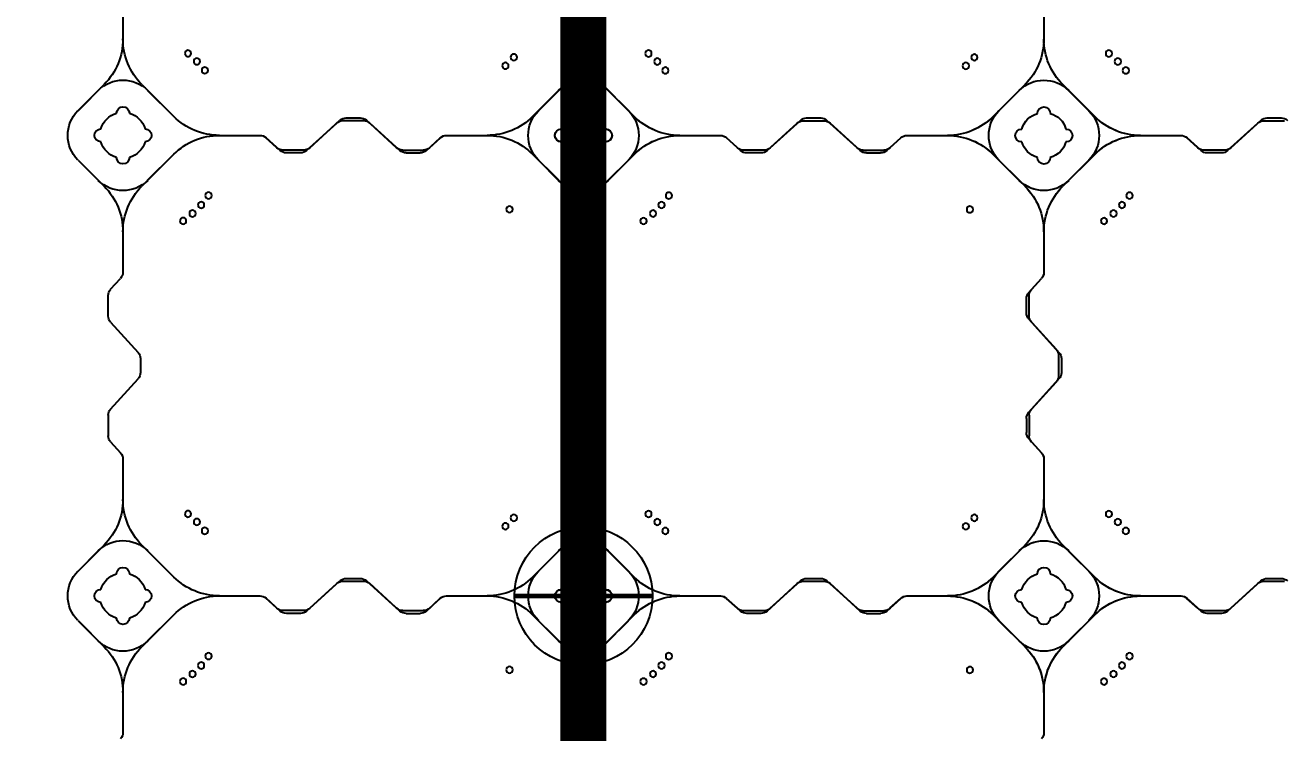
# Model space of a CAD drawing. Header units: millimetres. Extents: x -1612139 to -1260738, y 1141106 to 1536160.
# Drawn here: x -1324625 to -1323259, y 1264163 to 1264931 of the extents above; entities that cross this region are included whole.
import ezdxf

# ---------------------------------------------------------------- set-up
doc = ezdxf.new("R2010")
doc.units = ezdxf.units.MM
doc.header["$LTSCALE"] = 10
doc.layers.get('0').update_dxf_attribs({"linetype": 'CONTINUOUS'})
doc.layers.get('DEFPOINTS').update_dxf_attribs({"linetype": 'CONTINUOUS'})
doc.layers.add('W-FLOAT_BOWL浮筒', color=253, linetype='CONTINUOUS')
doc.styles.add('STANDARD_T3', font='simplex.shx', dxfattribs={"width": 0.7, "bigfont": 'gbcbig.shx'})
doc.dimstyles.new('W&&200', dxfattribs={"dimtxt": 700, "dimasz": 200, "dimexe": 500, "dimexo": 600, "dimgap": 200, "dimtad": 1, "dimdec": 0, "dimzin": 0, "dimdsep": 46, "dimtxsty": 'STANDARD_T3', "dimcen": 0.09, "dimclrd": 1, "dimclre": 1, "dimclrt": 7, "dimazin": 2, "dimtfac": 1, "dimtdec": 0, "dimtix": 1, "dimtmove": 2, "dimatfit": 3, "dimfxl": 100, "dimtolj": 1, "dimtzin": 0, "dimarcsym": 0})

# ---------------------------------------------------------------- blocks, each defined once
blk = doc.blocks.new('蓝色')
at = {"layer": 'W-FLOAT_BOWL浮筒', "color": 5}
for p, q in [((9006.3, -8394.9), (9006.3, -8351.1)), ((9506.3, -8394.9), (9506.3, -8350.9)), ((9506.3, -8394.9), (9506.3, -8351.1)), ((8957.5, -8472.8), (8985.8, -8444.5)), ((8957.5, -8472.7), (8979.4, -8450.8)), ((9061.6, -8479.1), (9026.8, -8444.4)), ((9033.2, -8450.8), (9061.5, -8479.1)), ((9451.1, -8479.1), (9485.8, -8444.4)), ((9479.5, -8450.8), (9451.2, -8479.1)), ((9457.5, -8472.8), (9485.8, -8444.5)), ((9457.5, -8472.7), (9479.4, -8450.8)), ((9561.6, -8479.1), (9526.8, -8444.4)), ((9555.2, -8472.8), (9526.8, -8444.5)), ((9533.2, -8450.8), (9555.2, -8472.7)), ((9533.2, -8450.8), (9561.5, -8479.1)), ((9173.5, -8486.2), (9161.6, -8497)), ((9177, -8483.2), (9161.8, -8497)), ((9202.5, -8483.6), (9180.2, -8483.6)), ((9199, -8480.6), (9183.7, -8480.6)), ((9205.7, -8483.2), (9238.5, -8513)), ((9209.2, -8486.2), (9242, -8516)), ((9303.5, -8486.2), (9270.7, -8516)), ((9307, -8483.2), (9274.2, -8513)), ((9310.2, -8483.6), (9332.5, -8483.6)), ((9313.7, -8480.6), (9329, -8480.6)), ((9335.7, -8483.2), (9350.9, -8497)), ((9339.2, -8486.2), (9351.1, -8497)), ((9673.5, -8486.2), (9661.6, -8497)), ((9677, -8483.2), (9661.8, -8497)), ((9702.5, -8483.6), (9680.2, -8483.6)), ((9699, -8480.6), (9683.7, -8480.6)), ((9705.7, -8483.2), (9738.5, -8513)), ((9709.2, -8486.2), (9742, -8516)), ((9110.9, -8499.6), (9155.1, -8499.6)), ((9110.9, -8499.6), (9154.9, -8499.6)), ((9357.6, -8499.6), (9401.6, -8499.6)), ((9357.8, -8499.6), (9401.6, -8499.6)), ((9610.9, -8499.6), (9655.1, -8499.6)), ((9610.9, -8499.6), (9654.9, -8499.6)), ((9026.8, -8554.9), (9061.6, -8520.1)), ((9033.2, -8548.4), (9061.5, -8520.1)), ((9245.2, -8515.6), (9267.5, -8515.6)), ((9248.7, -8518.6), (9264, -8518.6)), ((9485.8, -8554.9), (9451.1, -8520.1)), ((9479.5, -8548.4), (9451.2, -8520.1)), ((9526.8, -8554.9), (9561.6, -8520.1)), ((9533.2, -8548.4), (9561.5, -8520.1)), ((9745.2, -8515.6), (9767.5, -8515.6)), ((9748.7, -8518.6), (9764, -8518.6)), ((8979.4, -8548.4), (8957.5, -8526.5)), ((8957.5, -8526.5), (8985.8, -8554.8)), ((9479.4, -8548.4), (9457.5, -8526.5)), ((9457.5, -8526.5), (9485.8, -8554.8)), ((9555.2, -8526.5), (9526.8, -8554.8)), ((9555.2, -8526.5), (9533.2, -8548.4)), ((9006.3, -8648.2), (9006.3, -8604.2)), ((9506.3, -8648.4), (9506.3, -8604.2)), ((9506.3, -8648.2), (9506.3, -8604.2)), ((8992.9, -8666.8), (9003.7, -8654.9)), ((9489.9, -8670.3), (9503.7, -8655.1)), ((9492.9, -8666.8), (9503.7, -8654.9)), ((8990.3, -8695.8), (8990.3, -8673.5)), ((9487.3, -8692.3), (9487.3, -8677)), ((9490.3, -8695.8), (9490.3, -8673.5)), ((8992.9, -8702.5), (9022.7, -8735.3)), ((9489.9, -8699), (9519.7, -8731.8)), ((9492.9, -8702.5), (9522.7, -8735.3)), ((9522.3, -8760.8), (9522.3, -8738.5)), ((9025.3, -8757.3), (9025.3, -8742)), ((9525.3, -8757.3), (9525.3, -8742)), ((8992.9, -8796.8), (9022.7, -8764)), ((9492.9, -8796.8), (9522.7, -8764)), ((9489.9, -8800.3), (9519.7, -8767.5)), ((8990.3, -8803.5), (8990.3, -8825.8)), ((9487.3, -8807), (9487.3, -8822.3)), ((9490.3, -8803.5), (9490.3, -8825.8)), ((8992.9, -8832.5), (9003.7, -8844.4)), ((9489.9, -8829), (9503.7, -8844.2)), ((9492.9, -8832.5), (9503.7, -8844.4)), ((9006.3, -8894.9), (9006.3, -8851.1)), ((9506.3, -8894.9), (9506.3, -8850.9)), ((9506.3, -8894.9), (9506.3, -8851.1)), ((8957.5, -8972.8), (8985.8, -8944.5)), ((8957.5, -8972.7), (8979.4, -8950.8)), ((9061.6, -8979.1), (9026.8, -8944.4)), ((9033.2, -8950.8), (9061.5, -8979.1)), ((9451.1, -8979.1), (9485.8, -8944.4)), ((9479.5, -8950.8), (9451.2, -8979.1)), ((9457.5, -8972.8), (9485.8, -8944.5)), ((9457.5, -8972.7), (9479.4, -8950.8)), ((9561.6, -8979.1), (9526.8, -8944.4)), ((9555.2, -8972.8), (9526.8, -8944.5)), ((9533.2, -8950.8), (9555.2, -8972.7)), ((9533.2, -8950.8), (9561.5, -8979.1)), ((9177, -8983.2), (9161.8, -8997)), ((9202.5, -8983.6), (9180.2, -8983.6)), ((9199, -8980.6), (9183.7, -8980.6)), ((9205.7, -8983.2), (9238.5, -9013)), ((9307, -8983.2), (9274.2, -9013)), ((9310.2, -8983.6), (9332.5, -8983.6)), ((9313.7, -8980.6), (9329, -8980.6)), ((9335.7, -8983.2), (9350.9, -8997)), ((9677, -8983.2), (9661.8, -8997)), ((9702.5, -8983.6), (9680.2, -8983.6)), ((9699, -8980.6), (9683.7, -8980.6)), ((9705.7, -8983.2), (9738.5, -9013)), ((9173.5, -8986.2), (9161.6, -8997)), ((9209.2, -8986.2), (9242, -9016)), ((9303.5, -8986.2), (9270.7, -9016)), ((9339.2, -8986.2), (9351.1, -8997)), ((9673.5, -8986.2), (9661.6, -8997)), ((9709.2, -8986.2), (9742, -9016)), ((9110.9, -8999.6), (9155.1, -8999.6)), ((9110.9, -8999.6), (9154.9, -8999.6)), ((9357.6, -8999.6), (9401.6, -8999.6)), ((9357.8, -8999.6), (9401.6, -8999.6)), ((9610.9, -8999.6), (9655.1, -8999.6)), ((9610.9, -8999.6), (9654.9, -8999.6)), ((9026.8, -9054.9), (9061.6, -9020.1)), ((9033.2, -9048.4), (9061.5, -9020.1)), ((9245.2, -9015.6), (9267.5, -9015.6)), ((9248.7, -9018.6), (9264, -9018.6)), ((9485.8, -9054.9), (9451.1, -9020.1)), ((9479.5, -9048.4), (9451.2, -9020.1)), ((9526.8, -9054.9), (9561.6, -9020.1)), ((9533.2, -9048.4), (9561.5, -9020.1)), ((9745.2, -9015.6), (9767.5, -9015.6)), ((9748.7, -9018.6), (9764, -9018.6)), ((8979.4, -9048.4), (8957.5, -9026.5)), ((8957.5, -9026.5), (8985.8, -9054.8)), ((9479.4, -9048.4), (9457.5, -9026.5)), ((9457.5, -9026.5), (9485.8, -9054.8)), ((9555.2, -9026.5), (9526.8, -9054.8)), ((9555.2, -9026.5), (9533.2, -9048.4)), ((9006.3, -9148.2), (9006.3, -9104.2)), ((9506.3, -9148.4), (9506.3, -9104.2)), ((9506.3, -9148.2), (9506.3, -9104.2))]:
    blk.add_line(p, q, dxfattribs=at)
for centre in [(9071.6, -8406.7), (9081.9, -8414.9), (9571.6, -8406.7), (9581.9, -8414.9), (9091.1, -8424.1), (9426, -8419.3), (9591.1, -8424.1), (9099.2, -8434.3), (9599.2, -8434.3), (9095.3, -8570.2), (9421.6, -8575.2), (9595.3, -8570.2), (9076.9, -8588.6), (9086.6, -8579.9), (9430.8, -8584.4), (9576.9, -8588.6), (9586.6, -8579.9), (9071.6, -8906.7), (9571.6, -8906.7), (9081.9, -8914.9), (9426, -8919.3), (9581.9, -8914.9), (9091.1, -8924.1), (9591.1, -8924.1), (9099.2, -8934.3), (9599.2, -8934.3), (9095.3, -9070.2), (9595.3, -9070.2), (9086.6, -9079.9), (9421.6, -9075.2), (9430.8, -9084.4), (9586.6, -9079.9), (9076.9, -9088.6), (9576.9, -9088.6)]:
    blk.add_circle(centre, 3.5, dxfattribs=at)
for centre, radius, start, end in [((8996.3, -8351.1), 10, 0, 42.2737), ((9496.3, -8351.1), 10, 0, 42.2737), ((8936.3, -8395), 70, 315, 0), ((9076.3, -8394.9), 70, 180, 225), ((9436.3, -8394.9), 70, 315, 0), ((9436.3, -8395), 70, 315, 0), ((9576.3, -8394.9), 70, 180, 225), ((9576.3, -8395), 70, 180, 225), ((9006.3, -8477.7), 38, 45, 135), ((9506.3, -8477.7), 38, 45, 135), ((9506.4, -8477.7), 38, 45, 135), ((8984.4, -8499.6), 38, 135, 225), ((8984.4, -8499.7), 38, 135, 225), ((9006.3, -8499.6), 25, 106.2602, 163.7398), ((9006.3, -8499.6), 25, 106.2602, 163.7398), ((9006.3, -8475.6), 7, 0, 180), ((9006.3, -8475.6), 7, 0, 180), ((9006.3, -8499.6), 25, 16.2602, 73.7398), ((9006.3, -8499.6), 25, 16.2602, 73.7398), ((9111, -8429.6), 70, 225, 270), ((9111.1, -8429.6), 70, 225, 270), ((9401.6, -8429.6), 70, 270, 315), ((9401.7, -8429.6), 70, 270, 315), ((9484.4, -8499.6), 38, 135, 225), ((9484.4, -8499.7), 38, 135, 225), ((9506.3, -8499.6), 25, 106.2602, 163.7398), ((9506.3, -8499.6), 25, 106.2602, 163.7398), ((9506.3, -8499.6), 25, 106.2602, 163.7398), ((9506.3, -8499.6), 25, 106.2602, 163.7398), ((9506.3, -8475.6), 7, 0, 180), ((9506.3, -8475.6), 7, 0, 180), ((9506.3, -8475.6), 7, 0, 180), ((9506.3, -8475.6), 7, 0, 180), ((9506.3, -8499.6), 25, 16.2602, 73.7398), ((9506.3, -8499.6), 25, 16.2602, 73.7398), ((9506.3, -8499.6), 25, 16.2602, 73.7398), ((9506.3, -8499.6), 25, 16.2602, 73.7398), ((9528.3, -8499.6), 38, 315, 45), ((9528.3, -8499.7), 38, 315, 45), ((9611, -8429.6), 70, 225, 270), ((9611.1, -8429.6), 70, 225, 270), ((8982.3, -8499.6), 7, 90, 270), ((8982.3, -8499.6), 7, 90, 270), ((9030.3, -8499.6), 7, 270, 90), ((9030.3, -8499.6), 7, 270, 90), ((9180.2, -8493.6), 10, 90, 132.2737), ((9183.7, -8490.6), 10, 90, 132.2737), ((9199, -8490.6), 10, 47.7263, 90), ((9202.5, -8493.6), 10, 47.7263, 90), ((9310.2, -8493.6), 10, 90, 132.2737), ((9313.7, -8490.6), 10, 90, 132.2737), ((9329, -8490.6), 10, 47.7263, 90), ((9332.5, -8493.6), 10, 47.7263, 90), ((9482.3, -8499.6), 7, 90, 270), ((9482.3, -8499.6), 7, 90, 270), ((9482.3, -8499.6), 7, 90, 270), ((9482.3, -8499.6), 7, 90, 270), ((9530.3, -8499.6), 7, 270, 90), ((9530.3, -8499.6), 7, 270, 90), ((9530.3, -8499.6), 7, 270, 90), ((9530.3, -8499.6), 7, 270, 90), ((9680.2, -8493.6), 10, 90, 132.2737), ((9683.7, -8490.6), 10, 90, 132.2737), ((9699, -8490.6), 10, 47.7263, 90), ((9702.5, -8493.6), 10, 47.7263, 90), ((9006.3, -8499.6), 25, 196.2602, 253.7398), ((9006.3, -8499.6), 25, 196.2602, 253.7398), ((9006.3, -8499.6), 25, 286.2602, 343.7398), ((9006.3, -8499.6), 25, 286.2602, 343.7398), ((9111, -8569.6), 70, 90, 135), ((9111.1, -8569.6), 70, 90, 135), ((9154.9, -8489.6), 10, 270, 312.2737), ((9155.1, -8489.6), 10, 270, 312.2737), ((9357.6, -8489.6), 10, 227.7263, 270), ((9357.8, -8489.6), 10, 227.7263, 270), ((9401.6, -8569.6), 70, 45, 90), ((9401.7, -8569.6), 70, 45, 90), ((9506.3, -8499.6), 25, 196.2602, 253.7398), ((9506.3, -8499.6), 25, 196.2602, 253.7398), ((9506.3, -8499.6), 25, 196.2602, 253.7398), ((9506.3, -8499.6), 25, 196.2602, 253.7398), ((9506.3, -8499.6), 25, 286.2602, 343.7398), ((9506.3, -8499.6), 25, 286.2602, 343.7398), ((9506.3, -8499.6), 25, 286.2602, 343.7398), ((9506.3, -8499.6), 25, 286.2602, 343.7398), ((9611, -8569.6), 70, 90, 135), ((9611.1, -8569.6), 70, 90, 135), ((9654.9, -8489.6), 10, 270, 312.2737), ((9655.1, -8489.6), 10, 270, 312.2737), ((9245.2, -8505.6), 10, 227.7263, 270), ((9248.7, -8508.6), 10, 227.7263, 270), ((9264, -8508.6), 10, 270, 312.2737), ((9267.5, -8505.6), 10, 270, 312.2737), ((9745.2, -8505.6), 10, 227.7263, 270), ((9748.7, -8508.6), 10, 227.7263, 270), ((9764, -8508.6), 10, 270, 312.2737), ((9006.3, -8523.6), 7, 180, 0), ((9006.3, -8523.6), 7, 180, 0), ((9506.3, -8523.6), 7, 180, 0), ((9506.3, -8523.6), 7, 180, 0), ((9506.3, -8523.6), 7, 180, 0), ((9506.3, -8523.6), 7, 180, 0), ((9006.3, -8521.6), 38, 225, 315), ((8936.3, -8604.3), 70, 0, 45), ((9076.3, -8604.3), 70, 135, 180), ((9506.3, -8521.6), 38, 225, 315), ((9506.4, -8521.6), 38, 225, 315), ((9436.3, -8604.3), 70, 0, 45), ((9436.3, -8604.3), 70, 0, 45), ((9576.3, -8604.3), 70, 135, 180), ((9576.3, -8604.3), 70, 135, 180), ((8996.3, -8648.2), 10, 317.7263, 0), ((9496.3, -8648.2), 10, 317.7263, 0), ((9496.3, -8648.4), 10, 317.7263, 0), ((9000.3, -8673.5), 10, 137.7263, 180), ((9497.3, -8677), 10, 137.7263, 180), ((9500.3, -8673.5), 10, 137.7263, 180), ((9000.3, -8695.8), 10, 180, 222.2737), ((9497.3, -8692.3), 10, 180, 222.2737), ((9500.3, -8695.8), 10, 180, 222.2737), ((9015.3, -8742), 10, 0, 42.2737), ((9512.3, -8738.5), 10, 0, 42.2737), ((9515.3, -8742), 10, 0, 42.2737), ((9015.3, -8757.3), 10, 317.7263, 0), ((9512.3, -8760.8), 10, 317.7263, 0), ((9515.3, -8757.3), 10, 317.7263, 0), ((9000.3, -8803.5), 10, 137.7263, 180), ((9497.3, -8807), 10, 137.7263, 180), ((9500.3, -8803.5), 10, 137.7263, 180), ((9000.3, -8825.8), 10, 180, 222.2737), ((9497.3, -8822.3), 10, 180, 222.2737), ((9500.3, -8825.8), 10, 180, 222.2737), ((8996.3, -8851.1), 10, 0, 42.2737), ((9496.3, -8850.9), 10, 0, 42.2737), ((9496.3, -8851.1), 10, 0, 42.2737), ((8936.3, -8895), 70, 315, 0), ((9076.3, -8894.9), 70, 180, 225), ((9436.3, -8894.9), 70, 315, 0), ((9436.3, -8895), 70, 315, 0), ((9576.3, -8894.9), 70, 180, 225), ((9576.3, -8895), 70, 180, 225), ((9006.3, -8977.7), 38, 45, 135), ((9506.3, -8977.7), 38, 45, 135), ((9506.4, -8977.7), 38, 45, 135), ((9006.3, -8975.6), 7, 0, 180), ((9006.3, -8975.6), 7, 0, 180), ((9506.3, -8975.6), 7, 0, 180), ((9506.3, -8975.6), 7, 0, 180), ((9506.3, -8975.6), 7, 0, 180), ((9506.3, -8975.6), 7, 0, 180), ((8984.4, -8999.6), 38, 135, 225), ((8984.4, -8999.7), 38, 135, 225), ((9006.3, -8999.6), 25, 106.2602, 163.7398), ((9006.3, -8999.6), 25, 106.2602, 163.7398), ((9006.3, -8999.6), 25, 16.2602, 73.7398), ((9006.3, -8999.6), 25, 16.2602, 73.7398), ((9111, -8929.6), 70, 225, 270), ((9111.1, -8929.6), 70, 225, 270), ((9180.2, -8993.6), 10, 90, 132.2737), ((9183.7, -8990.6), 10, 90, 132.2737), ((9199, -8990.6), 10, 47.7263, 90), ((9202.5, -8993.6), 10, 47.7263, 90), ((9310.2, -8993.6), 10, 90, 132.2737), ((9313.7, -8990.6), 10, 90, 132.2737), ((9329, -8990.6), 10, 47.7263, 90), ((9332.5, -8993.6), 10, 47.7263, 90), ((9401.6, -8929.6), 70, 270, 315), ((9401.7, -8929.6), 70, 270, 315), ((9484.4, -8999.6), 38, 135, 225), ((9484.4, -8999.7), 38, 135, 225), ((9506.3, -8999.6), 25, 106.2602, 163.7398), ((9506.3, -8999.6), 25, 106.2602, 163.7398), ((9506.3, -8999.6), 25, 106.2602, 163.7398), ((9506.3, -8999.6), 25, 106.2602, 163.7398), ((9506.3, -8999.6), 25, 16.2602, 73.7398), ((9506.3, -8999.6), 25, 16.2602, 73.7398), ((9506.3, -8999.6), 25, 16.2602, 73.7398), ((9506.3, -8999.6), 25, 16.2602, 73.7398), ((9528.3, -8999.6), 38, 315, 45), ((9528.3, -8999.7), 38, 315, 45), ((9611, -8929.6), 70, 225, 270), ((9611.1, -8929.6), 70, 225, 270), ((9680.2, -8993.6), 10, 90, 132.2737), ((9683.7, -8990.6), 10, 90, 132.2737), ((9699, -8990.6), 10, 47.7263, 90), ((9702.5, -8993.6), 10, 47.7263, 90), ((8982.3, -8999.6), 7, 90, 270), ((8982.3, -8999.6), 7, 90, 270), ((9030.3, -8999.6), 7, 270, 90), ((9030.3, -8999.6), 7, 270, 90), ((9154.9, -8989.6), 10, 270, 312.2737), ((9155.1, -8989.6), 10, 270, 312.2737), ((9357.6, -8989.6), 10, 227.7263, 270), ((9357.8, -8989.6), 10, 227.7263, 270), ((9482.3, -8999.6), 7, 90, 270), ((9482.3, -8999.6), 7, 90, 270), ((9482.3, -8999.6), 7, 90, 270), ((9482.3, -8999.6), 7, 90, 270), ((9530.3, -8999.6), 7, 270, 90), ((9530.3, -8999.6), 7, 270, 90), ((9530.3, -8999.6), 7, 270, 90), ((9530.3, -8999.6), 7, 270, 90), ((9654.9, -8989.6), 10, 270, 312.2737), ((9655.1, -8989.6), 10, 270, 312.2737), ((9006.3, -8999.6), 25, 196.2602, 253.7398), ((9006.3, -8999.6), 25, 196.2602, 253.7398), ((9006.3, -8999.6), 25, 286.2602, 343.7398), ((9006.3, -8999.6), 25, 286.2602, 343.7398), ((9111, -9069.6), 70, 90, 135), ((9111.1, -9069.6), 70, 90, 135), ((9401.6, -9069.6), 70, 45, 90), ((9401.7, -9069.6), 70, 45, 90), ((9506.3, -8999.6), 25, 196.2602, 253.7398), ((9506.3, -8999.6), 25, 196.2602, 253.7398), ((9506.3, -8999.6), 25, 196.2602, 253.7398), ((9506.3, -8999.6), 25, 196.2602, 253.7398), ((9506.3, -8999.6), 25, 286.2602, 343.7398), ((9506.3, -8999.6), 25, 286.2602, 343.7398), ((9506.3, -8999.6), 25, 286.2602, 343.7398), ((9506.3, -8999.6), 25, 286.2602, 343.7398), ((9611, -9069.6), 70, 90, 135), ((9611.1, -9069.6), 70, 90, 135), ((9006.3, -9023.6), 7, 180, 0), ((9006.3, -9023.6), 7, 180, 0), ((9245.2, -9005.6), 10, 227.7263, 270), ((9248.7, -9008.6), 10, 227.7263, 270), ((9264, -9008.6), 10, 270, 312.2737), ((9267.5, -9005.6), 10, 270, 312.2737), ((9506.3, -9023.6), 7, 180, 0), ((9506.3, -9023.6), 7, 180, 0), ((9506.3, -9023.6), 7, 180, 0), ((9506.3, -9023.6), 7, 180, 0), ((9745.2, -9005.6), 10, 227.7263, 270), ((9748.7, -9008.6), 10, 227.7263, 270), ((9764, -9008.6), 10, 270, 312.2737), ((9006.3, -9021.6), 38, 225, 315), ((9506.3, -9021.6), 38, 225, 315), ((9506.4, -9021.6), 38, 225, 315), ((8936.3, -9104.3), 70, 0, 45), ((9076.3, -9104.3), 70, 135, 180), ((9436.3, -9104.3), 70, 0, 45), ((9436.3, -9104.3), 70, 0, 45), ((9576.3, -9104.3), 70, 135, 180), ((9576.3, -9104.3), 70, 135, 180)]:
    blk.add_arc(centre, radius, start, end, dxfattribs=at)
blk = doc.blocks.new('橙色')
at = {"layer": 'W-FLOAT_BOWL浮筒', "color": 30}
for p, q in [((9000, -7895.3), (9000, -7851.5)), ((9500, -7895.3), (9500, -7851.3)), ((8951.2, -7973.2), (8979.5, -7944.8)), ((9055.2, -7979.5), (9020.5, -7944.8)), ((9444.8, -7979.5), (9479.5, -7944.8)), ((9548.8, -7973.2), (9520.5, -7944.8)), ((8951.2, -7973.1), (8973.1, -7951.2)), ((9026.8, -7951.2), (9055.2, -7979.5)), ((9473.2, -7951.2), (9444.8, -7979.5)), ((9526.9, -7951.2), (9548.8, -7973.1)), ((9167.1, -7986.6), (9155.3, -7997.4)), ((9170.6, -7983.6), (9155.5, -7997.4)), ((9196.1, -7984), (9173.9, -7984)), ((9192.6, -7981), (9177.4, -7981)), ((9199.4, -7983.6), (9232.1, -8013.4)), ((9202.9, -7986.6), (9235.6, -8016.4)), ((9297.1, -7986.6), (9264.4, -8016.4)), ((9300.6, -7983.6), (9267.9, -8013.4)), ((9303.9, -7984), (9326.1, -7984)), ((9307.4, -7981), (9322.6, -7981)), ((9329.4, -7983.6), (9344.5, -7997.4)), ((9332.9, -7986.6), (9344.7, -7997.4)), ((9104.6, -8000), (9148.7, -8000)), ((9104.6, -8000), (9148.5, -8000)), ((9351.3, -8000), (9395.3, -8000)), ((9351.5, -8000), (9395.3, -8000)), ((8951.2, -8026.8), (8979.5, -8055.2)), ((8973.1, -8048.8), (8951.2, -8026.9)), ((9020.5, -8055.2), (9055.2, -8020.5)), ((9026.8, -8048.8), (9055.2, -8020.5)), ((9238.9, -8016), (9261.1, -8016)), ((9242.4, -8019), (9257.6, -8019)), ((9473.2, -8048.8), (9444.8, -8020.5)), ((9479.5, -8055.2), (9444.8, -8020.5)), ((9548.8, -8026.8), (9520.5, -8055.2)), ((9548.8, -8026.9), (9526.9, -8048.8)), ((9000, -8148.5), (9000, -8104.6)), ((9500, -8148.7), (9500, -8104.6)), ((8986.6, -8167.1), (8997.4, -8155.3)), ((9483.6, -8170.6), (9497.4, -8155.5)), ((8984, -8196.1), (8984, -8173.9)), ((9481, -8192.6), (9481, -8177.4)), ((8986.6, -8202.9), (9016.4, -8235.6)), ((9483.6, -8199.4), (9513.4, -8232.1)), ((9019, -8257.6), (9019, -8242.4)), ((9516, -8261.1), (9516, -8238.9)), ((8986.6, -8297.1), (9016.4, -8264.4)), ((9483.6, -8300.6), (9513.4, -8267.9)), ((8984, -8303.9), (8984, -8326.1)), ((9481, -8307.4), (9481, -8322.6)), ((9483.6, -8329.4), (9497.4, -8344.5)), ((8986.6, -8332.9), (8997.4, -8344.7)), ((9000, -8395.3), (9000, -8351.5)), ((9500, -8395.3), (9500, -8351.3)), ((8951.2, -8473.2), (8979.5, -8444.8)), ((8951.2, -8473.1), (8973.1, -8451.2)), ((9055.2, -8479.5), (9020.5, -8444.8)), ((9026.8, -8451.2), (9055.2, -8479.5)), ((9444.8, -8479.5), (9479.5, -8444.8)), ((9473.2, -8451.2), (9444.8, -8479.5)), ((9548.8, -8473.2), (9520.5, -8444.8)), ((9526.9, -8451.2), (9548.8, -8473.1)), ((9167.1, -8486.6), (9155.3, -8497.4)), ((9170.6, -8483.6), (9155.5, -8497.4)), ((9196.1, -8484), (9173.9, -8484)), ((9192.6, -8481), (9177.4, -8481)), ((9199.4, -8483.6), (9232.1, -8513.4)), ((9202.9, -8486.6), (9235.6, -8516.4)), ((9297.1, -8486.6), (9264.4, -8516.4)), ((9300.6, -8483.6), (9267.9, -8513.4)), ((9303.9, -8484), (9326.1, -8484)), ((9307.4, -8481), (9322.6, -8481)), ((9329.4, -8483.6), (9344.5, -8497.4)), ((9332.9, -8486.6), (9344.7, -8497.4)), ((9104.6, -8500), (9148.7, -8500)), ((9104.6, -8500), (9148.5, -8500)), ((9351.3, -8500), (9395.3, -8500)), ((9351.5, -8500), (9395.3, -8500)), ((9020.5, -8555.2), (9055.2, -8520.5)), ((9026.8, -8548.8), (9055.2, -8520.5)), ((9238.9, -8516), (9261.1, -8516)), ((9242.4, -8519), (9257.6, -8519)), ((9473.2, -8548.8), (9444.8, -8520.5)), ((9479.5, -8555.2), (9444.8, -8520.5)), ((8951.2, -8526.8), (8979.5, -8555.2)), ((8973.1, -8548.8), (8951.2, -8526.9)), ((9548.8, -8526.8), (9520.5, -8555.2)), ((9548.8, -8526.9), (9526.9, -8548.8)), ((9000, -8648.5), (9000, -8604.6)), ((9500, -8648.7), (9500, -8604.6))]:
    blk.add_line(p, q, dxfattribs=at)
for centre in [(9065.3, -7907.1), (9075.6, -7915.2), (9419.7, -7919.7), (9084.8, -7924.4), (9092.9, -7934.7), (9089, -8070.6), (9080.3, -8080.3), (9415.2, -8075.6), (9424.4, -8084.8), (9070.6, -8089), (9065.3, -8407.1), (9075.6, -8415.2), (9084.8, -8424.4), (9419.7, -8419.7), (9092.9, -8434.7), (9089, -8570.6), (9415.2, -8575.6), (9070.6, -8589), (9080.3, -8580.3), (9424.4, -8584.8)]:
    blk.add_circle(centre, 3.5, dxfattribs=at)
for centre, radius, start, end in [((8990, -7851.5), 10, 0, 42.2737), ((8930, -7895.3), 70, 315, 0), ((9070, -7895.3), 70, 180, 225), ((9430, -7895.3), 70, 315, 0), ((9570, -7895.3), 70, 180, 225), ((9000, -7978), 38, 45, 135), ((9500, -7978), 38, 45, 135), ((8978, -8000), 38, 135, 225), ((8978, -8000), 38, 135, 225), ((9000, -7976), 7, 0, 180), ((9000, -7976), 7, 0, 180), ((9500, -7976), 7, 0, 180), ((9500, -7976), 7, 0, 180), ((9522, -8000), 38, 315, 45), ((9522, -8000), 38, 315, 45), ((9000, -8000), 25, 106.2602, 163.7398), ((9000, -8000), 25, 106.2602, 163.7398), ((9000, -8000), 25, 16.2602, 73.7398), ((9000, -8000), 25, 16.2602, 73.7398), ((9104.7, -7930), 70, 225, 270), ((9104.7, -7930), 70, 225, 270), ((9173.9, -7994), 10, 90, 132.2737), ((9177.4, -7991), 10, 90, 132.2737), ((9192.6, -7991), 10, 47.7263, 90), ((9196.1, -7994), 10, 47.7263, 90), ((9303.9, -7994), 10, 90, 132.2737), ((9307.4, -7991), 10, 90, 132.2737), ((9322.6, -7991), 10, 47.7263, 90), ((9326.1, -7994), 10, 47.7263, 90), ((9395.3, -7930), 70, 270, 315), ((9395.3, -7930), 70, 270, 315), ((9500, -8000), 25, 106.2602, 163.7398), ((9500, -8000), 25, 106.2602, 163.7398), ((9500, -8000), 25, 16.2602, 73.7398), ((9500, -8000), 25, 16.2602, 73.7398), ((8976, -8000), 7, 90, 270), ((8976, -8000), 7, 90, 270), ((9024, -8000), 7, 270, 90), ((9024, -8000), 7, 270, 90), ((9104.7, -8070), 70, 90, 135), ((9104.7, -8070), 70, 90, 135), ((9148.5, -7990), 10, 270, 312.2737), ((9148.7, -7990), 10, 270, 312.2737), ((9351.3, -7990), 10, 227.7263, 270), ((9351.5, -7990), 10, 227.7263, 270), ((9395.3, -8070), 70, 45, 90), ((9395.3, -8070), 70, 45, 90), ((9476, -8000), 7, 90, 270), ((9476, -8000), 7, 90, 270), ((9524, -8000), 7, 270, 90), ((9524, -8000), 7, 270, 90), ((9000, -8000), 25, 196.2602, 253.7398), ((9000, -8000), 25, 196.2602, 253.7398), ((9000, -8000), 25, 286.2602, 343.7398), ((9000, -8000), 25, 286.2602, 343.7398), ((9238.9, -8006), 10, 227.7263, 270), ((9261.1, -8006), 10, 270, 312.2737), ((9500, -8000), 25, 196.2602, 253.7398), ((9500, -8000), 25, 196.2602, 253.7398), ((9500, -8000), 25, 286.2602, 343.7398), ((9500, -8000), 25, 286.2602, 343.7398), ((9000, -8024), 7, 180, 0), ((9000, -8024), 7, 180, 0), ((9242.4, -8009), 10, 227.7263, 270), ((9257.6, -8009), 10, 270, 312.2737), ((9500, -8024), 7, 180, 0), ((9500, -8024), 7, 180, 0), ((9000, -8022), 38, 225, 315), ((8930, -8104.7), 70, 0, 45), ((9070, -8104.7), 70, 135, 180), ((9500, -8022), 38, 225, 315), ((9430, -8104.7), 70, 0, 45), ((9570, -8104.7), 70, 135, 180), ((8990, -8148.5), 10, 317.7263, 0), ((9490, -8148.7), 10, 317.7263, 0), ((8994, -8173.9), 10, 137.7263, 180), ((9491, -8177.4), 10, 137.7263, 180), ((9491, -8192.6), 10, 180, 222.2737), ((8994, -8196.1), 10, 180, 222.2737), ((9506, -8238.9), 10, 0, 42.2737), ((9009, -8242.4), 10, 0, 42.2737), ((9009, -8257.6), 10, 317.7263, 0), ((9506, -8261.1), 10, 317.7263, 0), ((8994, -8303.9), 10, 137.7263, 180), ((9491, -8307.4), 10, 137.7263, 180), ((8994, -8326.1), 10, 180, 222.2737), ((9491, -8322.6), 10, 180, 222.2737), ((8990, -8351.5), 10, 0, 42.2737), ((9490, -8351.3), 10, 0, 42.2737), ((8930, -8395.3), 70, 315, 0), ((9070, -8395.3), 70, 180, 225), ((9430, -8395.3), 70, 315, 0), ((9570, -8395.3), 70, 180, 225), ((9000, -8478), 38, 45, 135), ((9500, -8478), 38, 45, 135), ((8978, -8500), 38, 135, 225), ((8978, -8500), 38, 135, 225), ((9000, -8500), 25, 106.2602, 163.7398), ((9000, -8500), 25, 106.2602, 163.7398), ((9000, -8476), 7, 0, 180), ((9000, -8476), 7, 0, 180), ((9000, -8500), 25, 16.2602, 73.7398), ((9000, -8500), 25, 16.2602, 73.7398), ((9104.7, -8430), 70, 225, 270), ((9104.7, -8430), 70, 225, 270), ((9395.3, -8430), 70, 270, 315), ((9395.3, -8430), 70, 270, 315), ((9500, -8500), 25, 106.2602, 163.7398), ((9500, -8500), 25, 106.2602, 163.7398), ((9500, -8476), 7, 0, 180), ((9500, -8476), 7, 0, 180), ((9500, -8500), 25, 16.2602, 73.7398), ((9500, -8500), 25, 16.2602, 73.7398), ((9522, -8500), 38, 315, 45), ((9522, -8500), 38, 315, 45), ((8976, -8500), 7, 90, 270), ((8976, -8500), 7, 90, 270), ((9024, -8500), 7, 270, 90), ((9024, -8500), 7, 270, 90), ((9173.9, -8494), 10, 90, 132.2737), ((9177.4, -8491), 10, 90, 132.2737), ((9192.6, -8491), 10, 47.7263, 90), ((9196.1, -8494), 10, 47.7263, 90), ((9303.9, -8494), 10, 90, 132.2737), ((9307.4, -8491), 10, 90, 132.2737), ((9322.6, -8491), 10, 47.7263, 90), ((9326.1, -8494), 10, 47.7263, 90), ((9476, -8500), 7, 90, 270), ((9476, -8500), 7, 90, 270), ((9524, -8500), 7, 270, 90), ((9524, -8500), 7, 270, 90), ((9000, -8500), 25, 196.2602, 253.7398), ((9000, -8500), 25, 196.2602, 253.7398), ((9000, -8500), 25, 286.2602, 343.7398), ((9000, -8500), 25, 286.2602, 343.7398), ((9104.7, -8570), 70, 90, 135), ((9104.7, -8570), 70, 90, 135), ((9148.5, -8490), 10, 270, 312.2737), ((9148.7, -8490), 10, 270, 312.2737), ((9351.3, -8490), 10, 227.7263, 270), ((9351.5, -8490), 10, 227.7263, 270), ((9395.3, -8570), 70, 45, 90), ((9395.3, -8570), 70, 45, 90), ((9500, -8500), 25, 196.2602, 253.7398), ((9500, -8500), 25, 196.2602, 253.7398), ((9500, -8500), 25, 286.2602, 343.7398), ((9500, -8500), 25, 286.2602, 343.7398), ((9238.9, -8506), 10, 227.7263, 270), ((9242.4, -8509), 10, 227.7263, 270), ((9257.6, -8509), 10, 270, 312.2737), ((9261.1, -8506), 10, 270, 312.2737), ((9000, -8524), 7, 180, 0), ((9000, -8524), 7, 180, 0), ((9500, -8524), 7, 180, 0), ((9500, -8524), 7, 180, 0), ((9000, -8522), 38, 225, 315), ((8930, -8604.7), 70, 0, 45), ((9070, -8604.7), 70, 135, 180), ((9500, -8522), 38, 225, 315), ((9430, -8604.7), 70, 0, 45), ((9570, -8604.7), 70, 135, 180)]:
    blk.add_arc(centre, radius, start, end, dxfattribs=at)
blk = doc.blocks.new('*D193')
at = {"color": 1, "lineweight": -2, "transparency": 16777216}
for p, q in [((-1333518.8, 1269731.8), (-1333518.8, 1270331.8)), ((-1324518.8, 1269731.8), (-1324518.8, 1270331.8)), ((-1324718.8, 1269831.8), (-1333318.8, 1269831.8))]:
    blk.add_line(p, q, dxfattribs=at)
at = {"color": 1, "transparency": 16777216}
for points in [[(-1333318.8, 1269865.1), (-1333318.8, 1269798.5), (-1333518.8, 1269831.8)], [(-1324718.8, 1269865.1), (-1324718.8, 1269798.5), (-1324518.8, 1269831.8)]]:
    blk.add_solid(points, dxfattribs=at)
at = {"layer": 'DEFPOINTS', "color": 0, "transparency": 16777216}
for p in [(-1333518.8, 1269831.8), (-1324518.8, 1268311.5), (-1333518.8, 1256311.5)]:
    blk.add_point(p, dxfattribs=at)
at = {"color": 7, "transparency": 16777216, "insert": (-1329018.8, 1270381.8), "char_height": 700, "attachment_point": 5, "style": 'STANDARD_T3'}
blk.add_mtext('\\A1;9000', dxfattribs=at)
blk = doc.blocks.new('*D183')
at = {"color": 1, "lineweight": -2, "transparency": 16777216}
for p, q in [((-1333518.8, 1271320.9), (-1333518.8, 1271920.9)), ((-1311518.8, 1271320.9), (-1311518.8, 1271920.9)), ((-1333318.8, 1271420.9), (-1311718.8, 1271420.9))]:
    blk.add_line(p, q, dxfattribs=at)
at = {"color": 1, "transparency": 16777216}
for points in [[(-1333318.8, 1271454.3), (-1333318.8, 1271387.6), (-1333518.8, 1271420.9)], [(-1311718.8, 1271454.3), (-1311718.8, 1271387.6), (-1311518.8, 1271420.9)]]:
    blk.add_solid(points, dxfattribs=at)
at = {"layer": 'DEFPOINTS', "color": 0, "transparency": 16777216}
for p in [(-1311518.8, 1271420.9), (-1333518.8, 1256311.5), (-1311518.8, 1253811.5)]:
    blk.add_point(p, dxfattribs=at)
at = {"color": 7, "transparency": 16777216, "insert": (-1321828.2, 1271970.9), "char_height": 700, "attachment_point": 5, "style": 'STANDARD_T3'}
blk.add_mtext('\\A1;22000', dxfattribs=at)
blk = doc.blocks.new('系船栓1')
at = {"color": 2, "const_width": 5}
blk.add_lwpolyline([(75, 0), (-75, 0)], dxfattribs=at)
blk.add_circle((0, 0), 75)

msp = doc.modelspace()

# ---------------------------------------------------------------- linework, layer by layer
at = {"color": 6, "const_width": 50}
msp.add_lwpolyline([(-1333018.8, 1255811.5), (-1324018.8, 1255811.5), (-1324018.8, 1267811.5), (-1323018.8, 1267811.5), (-1323018.8, 1255811.5), (-1313018.8, 1255811.5), (-1313018.8, 1267811.5), (-1312018.8, 1267811.5), (-1312018.8, 1253811.5)], dxfattribs=at)

# ---------------------------------------------------------------- block references
at = {"xscale": -1, "rotation": 180}
for name, p in [('橙色', (-1333518.8, 1256311.5)), ('蓝色', (-1333025.2, 1255811.8))]:
    msp.add_blockref(name, p, dxfattribs=at)
msp.add_blockref('系船栓1', (-1324018.8, 1264311.5))

# ---------------------------------------------------------------- dimensions: what is measured, and where the dimension line sits
dim = msp.add_linear_dim(base=(-1311518.8, 1271420.9), p1=(-1333518.8, 1256311.5), p2=(-1311518.8, 1253811.5), dimstyle='W&&200', override={"dimfxlon": 1})
dim.commit()
dim.dimension.update_dxf_attribs({"geometry": '*D183', "text_midpoint": (-1321828.2, 1271970.9), "dimtype": 160})
dim = msp.add_linear_dim(base=(-1333518.8, 1269831.8), p1=(-1324518.8, 1268311.5), p2=(-1333518.8, 1256311.5), dimstyle='W&&200', override={"dimfxlon": 1})
dim.commit()
dim.dimension.update_dxf_attribs({"geometry": '*D193', "text_midpoint": (-1329018.8, 1270381.8)})

doc.saveas('drawing.dxf')
